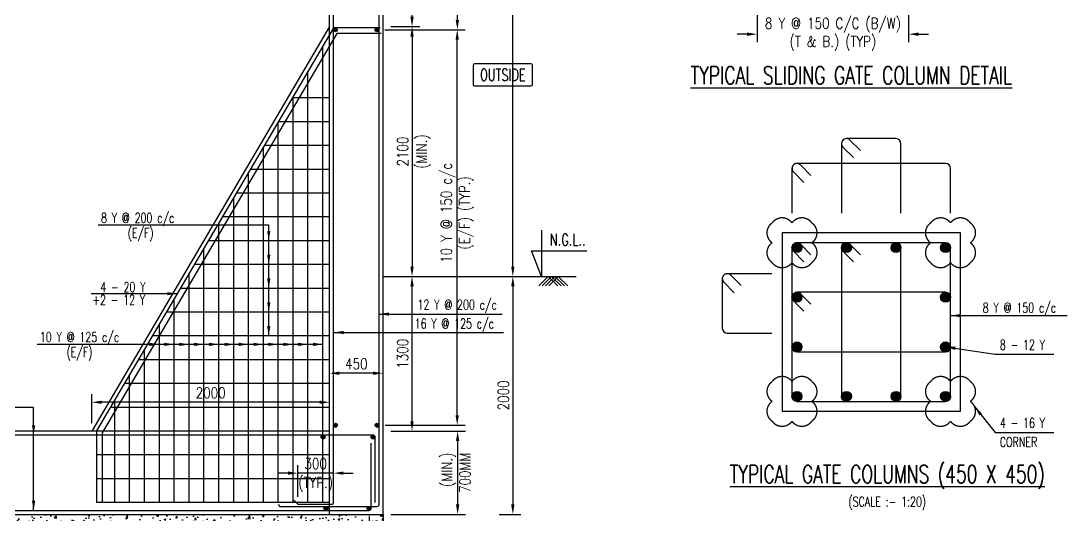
# Model space of a CAD drawing. Extents: x 345615 to 1272425, y -526289 to -156124.
# Drawn here: x 685541 to 711939, y -317632 to -305173 of the extents above; entities that cross this region are included whole.
import ezdxf
from ezdxf.enums import TextEntityAlignment as Align
from ezdxf.lldxf.tags import DXFTag

# ---------------------------------------------------------------- set-up
doc = ezdxf.new("R2010")
doc.units = 0
doc.header["$LTSCALE"] = 500
doc.header["$MEASUREMENT"] = 0
doc.header["$PDMODE"] = 35
doc.header["$PDSIZE"] = -15
doc.layers.get('DEFPOINTS').update_dxf_attribs({"color": 4})
for name, color, linetype in [('NO. BEAM', 3, 'Continuous'), ('S- PILE CAP', 4, 'Continuous'), ('S-CLOUD', 7, 'Continuous'), ('S-COLUMN', 1, 'Continuous'), ('S-DIM-1', 5, 'Continuous'), ('S-DIMANTION', 5, 'Continuous'), ('S-FOOTING', 4, 'Continuous'), ('S-LEVEL SECTION', 3, 'Continuous'), ('S-PCC', 9, 'Continuous'), ('S-REINFORCEMENT', 6, 'Continuous'), ('S-RETAINING WALL', 6, 'Continuous'), ('S-STIRUPS)', 3, 'Continuous'), ('S-TEXT', 2, 'Continuous'), ('S-TEXT-1', 4, 'Continuous'), ('S-TITIL', 6, 'Continuous'), ('TITLE', 4, 'Continuous')]:
    doc.layers.add(name, color=color, linetype=linetype)
doc.styles.add('ROMANS', font='simplex.shx', dxfattribs={"width": 0.8, "height": 275, "bigfont": 'bigfont.shx'})
tags = doc.linetypes.add('HIDDEN', pattern=[0.375, 0.25, -0.125]).pattern_tags.tags
tags[6:7] = [DXFTag(74, 4), DXFTag(75, 0), DXFTag(340, '0'), DXFTag(46, 1.0), DXFTag(50, 0.0), DXFTag(44, 0.0), DXFTag(45, 0.0)]
tags[4:5] = [DXFTag(74, 4), DXFTag(75, 0), DXFTag(340, '0'), DXFTag(46, 1.0), DXFTag(50, 0.0), DXFTag(44, 0.0), DXFTag(45, 0.0)]
doc.dimstyles.new('dim10', dxfattribs={"dimtxt": 250, "dimasz": 250, "dimexe": 200, "dimexo": 200, "dimgap": 100, "dimtad": 1, "dimdec": 0, "dimlfac": 0.1, "dimzin": 0, "dimdsep": 46, "dimtxsty": 'ROMANS', "dimcen": 0, "dimclrd": 5, "dimclre": 5, "dimclrt": 4, "dimadec": 0, "dimazin": 0, "dimtfac": 1, "dimtdec": 0, "dimtix": 1, "dimtofl": 0, "dimtmove": 2, "dimatfit": 3, "dimfxl": 0, "dimtolj": 1, "dimtzin": 0, "dimlwd": -1, "dimlwe": -1, "dimarcsym": 0})
doc.dimstyles.new('dim100', dxfattribs={"dimtxt": 250, "dimasz": 250, "dimexe": 200, "dimexo": 200, "dimgap": 100, "dimtad": 1, "dimdec": 0, "dimzin": 0, "dimdsep": 46, "dimtxsty": 'ROMANS', "dimcen": 0, "dimclrd": 5, "dimclre": 5, "dimclrt": 4, "dimadec": 0, "dimazin": 0, "dimtfac": 1, "dimtdec": 0, "dimtix": 1, "dimtofl": 0, "dimtmove": 2, "dimatfit": 3, "dimfxl": 0, "dimtolj": 1, "dimtzin": 0, "dimlwd": -1, "dimlwe": -1, "dimarcsym": 0})
doc.dimstyles.new('dim33.33', dxfattribs={"dimtxt": 250, "dimasz": 250, "dimexe": 200, "dimexo": 200, "dimgap": 100, "dimtad": 1, "dimdec": 0, "dimlfac": 0.333331, "dimzin": 0, "dimdsep": 46, "dimtxsty": 'ROMANS', "dimcen": 0, "dimclrd": 5, "dimclre": 5, "dimclrt": 4, "dimadec": 0, "dimazin": 0, "dimtfac": 1, "dimtdec": 0, "dimtix": 1, "dimtofl": 0, "dimtmove": 2, "dimatfit": 3, "dimfxl": 0, "dimtolj": 1, "dimtzin": 0, "dimlwd": -1, "dimlwe": -1, "dimarcsym": 0})

# ---------------------------------------------------------------- blocks, each defined once
blk = doc.blocks.new('*D300')
at = {"layer": 'DEFPOINTS', "color": 0, "ltscale": 0.3}
for p in [(704116, -303910), (707941, -303910), (707941, -305507)]:
    blk.add_point(p, dxfattribs=at)
at = {"layer": 'S-DIMANTION', "color": 5, "ltscale": 0.3}
for p, q in [((704116, -304110), (704116, -305707)), ((707941, -304110), (707941, -305707)), ((703866, -305507), (703616, -305507)), ((708191, -305507), (708441, -305507))]:
    blk.add_line(p, q, dxfattribs=at)
for points in [[(703866, -305465), (703866, -305549), (704116, -305507)], [(708191, -305465), (708191, -305549), (707941, -305507)]]:
    blk.add_solid(points, dxfattribs=at)
at = {"layer": 'S-DIMANTION', "color": 4, "ltscale": 0.3, "insert": (706029, -305507), "char_height": 275, "attachment_point": 5, "style": 'ROMANS'}
blk.add_mtext('\\A1;{\\W0.8;8 Y @ 150 C/C (B/W)\\P{\\W0.8;(T & B.) (TYP)}}', dxfattribs=at)
blk = doc.blocks.new('*D317')
at = {"layer": 'DEFPOINTS', "color": 0}
for p in [(694528, -292966, 0), (696554, -292966), (694523, -305396, 0)]:
    blk.add_point(p, dxfattribs=at)
at = {"layer": 'S-DIM-1', "color": 5}
for p, q in [((694728, -292966), (696754, -292966)), ((694723, -305396), (696754, -305396))]:
    blk.add_line(p, q, dxfattribs=at)
at = {"layer": 'S-DIM-1', "color": 5, "lineweight": -3}
blk.add_line((696554, -305146), (696554, -293216), dxfattribs=at)
at = {"layer": 'S-DIM-1', "color": 5}
for points in [[(696512, -293216), (696596, -293216), (696554, -292966)], [(696512, -305146), (696596, -305146), (696554, -305396)]]:
    blk.add_solid(points, dxfattribs=at)
at = {"layer": 'S-DIM-1', "color": 4, "insert": (696554, -300888), "char_height": 275, "attachment_point": 5, "rotation": 90, "style": 'ROMANS'}
blk.add_mtext('\\A1;{8 Y @ 200 c/c\\P(E/F) (TYP.)}', dxfattribs=at)
blk = doc.blocks.new('*D318')
at = {"layer": 'DEFPOINTS', "color": 0}
for p in [(682928, -317466, -19), (694328, -317466, -19), (694328, -319085)]:
    blk.add_point(p, dxfattribs=at)
at = {"layer": 'S-DIM-1', "color": 5}
for p, q in [((682928, -317666), (682928, -319285)), ((694328, -317666), (694328, -319285)), ((683178, -319085), (694078, -319085))]:
    blk.add_line(p, q, dxfattribs=at)
for points in [[(683178, -319044), (683178, -319127), (682928, -319085)], [(694078, -319044), (694078, -319127), (694328, -319085)]]:
    blk.add_solid(points, dxfattribs=at)
at = {"layer": 'S-DIM-1', "color": 4, "insert": (688628, -319085), "char_height": 275, "attachment_point": 5, "style": 'ROMANS'}
blk.add_mtext('\\A1;10 Y @ 200 c/c\\P(T&B)', dxfattribs=at)
blk = doc.blocks.new('*D320')
at = {"layer": 'DEFPOINTS', "color": 0}
for p in [(694678, -293316, 0), (697953, -293316), (696457, -311616, 0)]:
    blk.add_point(p, dxfattribs=at)
at = {"layer": 'S-DIM-1', "color": 5}
for p, q in [((694878, -293316), (698153, -293316)), ((696657, -311616), (698153, -311616))]:
    blk.add_line(p, q, dxfattribs=at)
at = {"layer": 'S-DIM-1', "color": 5, "lineweight": -3}
blk.add_line((697953, -311366), (697953, -293566), dxfattribs=at)
at = {"layer": 'S-DIM-1', "color": 5}
for points in [[(697911, -293566), (697995, -293566), (697953, -293316)], [(697911, -311366), (697995, -311366), (697953, -311616)]]:
    blk.add_solid(points, dxfattribs=at)
at = {"layer": 'S-DIM-1', "color": 4, "insert": (697953, -299860), "char_height": 275, "attachment_point": 5, "rotation": 90, "style": 'ROMANS'}
blk.add_mtext('\\A1;6100\\P(MAX.)', dxfattribs=at)
blk = doc.blocks.new('*D322')
at = {"layer": 'DEFPOINTS', "color": 0}
for p in [(692528, -316575), (693428, -317215), (692528, -317376)]:
    blk.add_point(p, dxfattribs=at)
at = {"layer": 'S-DIM-1', "color": 5}
for p, q in [((692528, -317176), (692528, -316375)), ((693428, -317015), (693428, -316375))]:
    blk.add_line(p, q, dxfattribs=at)
at = {"layer": 'S-DIM-1', "color": 5, "lineweight": -3}
for p, q in [((692278, -316575), (692028, -316575)), ((693428, -316575), (692528, -316575)), ((693678, -316575), (693928, -316575))]:
    blk.add_line(p, q, dxfattribs=at)
at = {"layer": 'S-DIM-1', "color": 5}
for points in [[(692278, -316533), (692278, -316617), (692528, -316575)], [(693678, -316533), (693678, -316617), (693428, -316575)]]:
    blk.add_solid(points, dxfattribs=at)
at = {"layer": 'S-DIM-1', "color": 4, "char_height": 275, "style": 'ROMANS'}
for s, insert, attachment_point in [('\\A1;300', (692978, -316475), 8), ('\\A1;(TYP.)', (692978, -316675), 2)]:
    blk.add_mtext(s, dxfattribs=dict(at, insert=insert, attachment_point=attachment_point))
blk = doc.blocks.new('*D323')
at = {"layer": 'DEFPOINTS', "color": 0}
for p in [(693328, -314057), (693328, -314431), (694678, -314451)]:
    blk.add_point(p, dxfattribs=at)
at = {"layer": 'S-DIM-1', "color": 5}
for p, q in [((693328, -314231), (693328, -313857)), ((694678, -314251), (694678, -313857))]:
    blk.add_line(p, q, dxfattribs=at)
at = {"layer": 'S-DIM-1', "color": 5, "lineweight": -3}
blk.add_line((694428, -314057), (693578, -314057), dxfattribs=at)
at = {"layer": 'S-DIM-1', "color": 5}
for points in [[(693578, -314015), (693578, -314098), (693328, -314057)], [(694428, -314015), (694428, -314098), (694678, -314057)]]:
    blk.add_solid(points, dxfattribs=at)
at = {"layer": 'S-DIM-1', "color": 4, "insert": (694003, -313819), "char_height": 275, "attachment_point": 5, "style": 'ROMANS'}
blk.add_mtext('\\A1;450', dxfattribs=at)
blk = doc.blocks.new('*D327')
at = {"layer": 'DEFPOINTS', "color": 0}
for p in [(694678, -305316, 0), (694678, -311616, 0), (695410, -311616)]:
    blk.add_point(p, dxfattribs=at)
at = {"layer": 'S-DIM-1', "color": 5}
for p, q in [((694878, -305316), (695610, -305316)), ((694878, -311616), (695610, -311616))]:
    blk.add_line(p, q, dxfattribs=at)
at = {"layer": 'S-DIM-1', "color": 5, "lineweight": -3}
blk.add_line((695410, -305566), (695410, -311366), dxfattribs=at)
at = {"layer": 'S-DIM-1', "color": 5}
for points in [[(695368, -305566), (695452, -305566), (695410, -305316)], [(695368, -311366), (695452, -311366), (695410, -311616)]]:
    blk.add_solid(points, dxfattribs=at)
at = {"layer": 'S-DIM-1', "color": 4, "char_height": 275, "rotation": 90, "style": 'ROMANS'}
for s, insert, attachment_point in [('\\A1;2100', (695310, -308466), 8), ('\\A1;(MIN.)', (695510, -308466), 2)]:
    blk.add_mtext(s, dxfattribs=dict(at, insert=insert, attachment_point=attachment_point))
blk = doc.blocks.new('*D328')
at = {"layer": 'DEFPOINTS', "color": 0}
for p in [(695410, -315516, 0), (694678, -317616, 0), (696560, -317616)]:
    blk.add_point(p, dxfattribs=at)
at = {"layer": 'S-DIM-1', "color": 5}
for p, q in [((695610, -315516), (696760, -315516)), ((694878, -317616), (696760, -317616))]:
    blk.add_line(p, q, dxfattribs=at)
at = {"layer": 'S-DIM-1', "color": 5, "lineweight": -3}
blk.add_line((696560, -315766), (696560, -317366), dxfattribs=at)
at = {"layer": 'S-DIM-1', "color": 5}
for points in [[(696518, -315766), (696602, -315766), (696560, -315516)], [(696518, -317366), (696602, -317366), (696560, -317616)]]:
    blk.add_solid(points, dxfattribs=at)
at = {"layer": 'S-DIM-1', "color": 4, "insert": (696516, -316566), "char_height": 275, "attachment_point": 5, "rotation": 90, "style": 'ROMANS'}
blk.add_mtext('\\A1; (MIN.)\\P700MM ', dxfattribs=at)
blk = doc.blocks.new('*D329')
at = {"layer": 'DEFPOINTS', "color": 0}
for p in [(697405, -311616), (697405, -317616), (697953, -317616)]:
    blk.add_point(p, dxfattribs=at)
at = {"layer": 'S-DIM-1', "color": 5}
for p, q in [((697605, -311616), (698153, -311616)), ((697605, -317616), (698153, -317616))]:
    blk.add_line(p, q, dxfattribs=at)
at = {"layer": 'S-DIM-1', "color": 5, "lineweight": -3}
blk.add_line((697953, -311866), (697953, -317366), dxfattribs=at)
at = {"layer": 'S-DIM-1', "color": 5}
for points in [[(697911, -311866), (697995, -311866), (697953, -311616)], [(697911, -317366), (697995, -317366), (697953, -317616)]]:
    blk.add_solid(points, dxfattribs=at)
at = {"layer": 'S-DIM-1', "color": 4, "insert": (697716, -314616), "char_height": 275, "attachment_point": 5, "rotation": 90, "style": 'ROMANS'}
blk.add_mtext('\\A1;2000', dxfattribs=at)
blk = doc.blocks.new('*D330')
at = {"layer": 'DEFPOINTS', "color": 0}
for p in [(694678, -299316, 0), (695410, -299316), (694678, -305316, 0)]:
    blk.add_point(p, dxfattribs=at)
at = {"layer": 'S-DIM-1', "color": 5}
for p, q in [((694878, -299316), (695610, -299316)), ((694878, -305316), (695610, -305316))]:
    blk.add_line(p, q, dxfattribs=at)
at = {"layer": 'S-DIM-1', "color": 5, "lineweight": -3}
blk.add_line((695410, -305066), (695410, -299566), dxfattribs=at)
at = {"layer": 'S-DIM-1', "color": 5}
for points in [[(695368, -299566), (695452, -299566), (695410, -299316)], [(695368, -305066), (695452, -305066), (695410, -305316)]]:
    blk.add_solid(points, dxfattribs=at)
at = {"layer": 'S-DIM-1', "color": 4, "char_height": 275, "rotation": 90, "style": 'ROMANS'}
for s, insert, attachment_point in [('\\A1;2000', (695310, -302316), 8), ('\\A1;(MIN.)', (695510, -302316), 2)]:
    blk.add_mtext(s, dxfattribs=dict(at, insert=insert, attachment_point=attachment_point))
blk = doc.blocks.new('*D271')
at = {"layer": 'DEFPOINTS', "color": 0}
for p in [(687328, -314788), (687328, -315516), (693328, -315516)]:
    blk.add_point(p, dxfattribs=at)
at = {"layer": 'S-DIM-1', "color": 5}
for p, q in [((687328, -315316), (687328, -314588)), ((693328, -315316), (693328, -314588))]:
    blk.add_line(p, q, dxfattribs=at)
at = {"layer": 'S-DIM-1', "color": 5, "lineweight": -3}
blk.add_line((693078, -314788), (687578, -314788), dxfattribs=at)
at = {"layer": 'S-DIM-1', "color": 5}
for points in [[(687578, -314746), (687578, -314829), (687328, -314788)], [(693078, -314746), (693078, -314829), (693328, -314788)]]:
    blk.add_solid(points, dxfattribs=at)
at = {"layer": 'S-DIM-1', "color": 4, "insert": (690328, -314550), "char_height": 275, "attachment_point": 5, "style": 'ROMANS'}
blk.add_mtext('\\A1;2000', dxfattribs=at)
blk = doc.blocks.new('*D272')
at = {"layer": 'DEFPOINTS', "color": 0}
for p in [(694678, -311616), (695410, -311616), (694678, -315516)]:
    blk.add_point(p, dxfattribs=at)
at = {"layer": 'S-DIM-1', "color": 5}
for p, q in [((694878, -311616), (695610, -311616)), ((694878, -315516), (695610, -315516))]:
    blk.add_line(p, q, dxfattribs=at)
at = {"layer": 'S-DIM-1', "color": 5, "lineweight": -3}
blk.add_line((695410, -315266), (695410, -311866), dxfattribs=at)
at = {"layer": 'S-DIM-1', "color": 5}
for points in [[(695368, -311866), (695452, -311866), (695410, -311616)], [(695368, -315266), (695452, -315266), (695410, -315516)]]:
    blk.add_solid(points, dxfattribs=at)
at = {"layer": 'S-DIM-1', "color": 4, "insert": (695172, -313566), "char_height": 275, "attachment_point": 5, "rotation": 90, "style": 'ROMANS'}
blk.add_mtext('\\A1;1300', dxfattribs=at)
blk = doc.blocks.new('*D277')
at = {"layer": 'DEFPOINTS', "color": 0}
for p in [(694523, -305396, 0), (696550, -305396), (694528, -315366, 0)]:
    blk.add_point(p, dxfattribs=at)
at = {"layer": 'S-DIM-1', "color": 5}
for p, q in [((694723, -305396), (696750, -305396)), ((694728, -315366), (696750, -315366))]:
    blk.add_line(p, q, dxfattribs=at)
at = {"layer": 'S-DIM-1', "color": 5, "lineweight": -3}
blk.add_line((696550, -315116), (696550, -305646), dxfattribs=at)
at = {"layer": 'S-DIM-1', "color": 5}
for points in [[(696508, -305646), (696591, -305646), (696550, -305396)], [(696508, -315116), (696591, -315116), (696550, -315366)]]:
    blk.add_solid(points, dxfattribs=at)
at = {"layer": 'S-DIM-1', "color": 4, "insert": (696550, -310014), "char_height": 275, "attachment_point": 5, "rotation": 90, "style": 'ROMANS'}
blk.add_mtext('\\A1;{10 Y @ 150 c/c\\P(E/F) (TYP.)}', dxfattribs=at)

msp = doc.modelspace()

# ---------------------------------------------------------------- hatches: boundary and pattern name
at = {"layer": 'S-PCC', "linetype": 'ByBlock'}
h = msp.add_hatch(dxfattribs=at)
h.set_pattern_fill('AR-CONC,_O', color=256, scale=66.666667)
h.set_pattern_definition([(50, (-16408029.78, 93711.07), (478.173455, -41.834757), [50, -550]), (355, (-16408029.8, 93711.07), (-92.500889, 501.461422), [40, -440]), (100.4514445, (-16407989.93, 93707.6), (385.672564, 459.626661), [42.493461, -467.428075]), (46.1842, (-16408029.8, 93844.4), (711.49422, -110.346187), [75, -825]), (96.6356355, (-16407970.5, 93835.2), (623.107964, 649.4124), [63.740228, -701.142507]), (351.184164, (-16408029.8, 93844.4), (623.107963, 649.4124), [60, -660]), (21, (-16407963.1, 93811.07), (397.938035, -268.412594), [50, -550]), (326, (-16407963.1, 93811.07), (162.210221, 483.433363), [40, -440]), (71.4514447, (-16407929.95, 93788.7), (560.148251, 215.020769), [42.49346, -467.428075]), (37.5, (-16408029.78, 93711.07), (8.1065702, 221.9292359), [0, -434.6666667, 0, -446.6666667, 0, -441.6666667]), (7.5, (-16408029.78, 93711.07), (175.3796916, 262.9411413), [0, -254.6666667, 0, -424.6666667, 0, -168.3333333]), (327.5, (-16408178.44, 93711.07), (355.8816241, -15.0365812), [0, -166.6666667, 0, -520, 0, -690]), (317.5, (-16408245.1, 93711.07), (388.7907796, 66.736655), [0, -216.6666667, 0, -345.3333333, 0, -490])])
h.paths.add_polyline_path([(683577.65, -318066.15), (683577.65, -317616.15), (694677.65, -317616.15), (694677.65, -318066.15)])

# ---------------------------------------------------------------- linework, layer by layer
at = {"color": 1}
msp.add_line((694677.65, -311616.15, 9.84), (699551.229, -311616.15, 9.84), dxfattribs=at)
at = {"layer": 'NO. BEAM', "color": 7, "elevation": 39.097}
msp.add_lwpolyline([(698409.273, -306253.326), (696989.273, -306253.326, 0.414213562), (696949.273, -306293.326), (696949.273, -306773.326, 0.414213562), (696989.273, -306813.326), (698409.273, -306813.326, 0.414213562), (698449.273, -306773.326), (698449.273, -306293.326, 0.414213562)], format="xyb", close=True, dxfattribs=at)
at = {"layer": 'S- PILE CAP', "color": 8, "linetype": 'HIDDEN', "ltscale": 1500}
for p, q in [((693327.65, -315516.15, 9.84), (687327.65, -315516.15, 9.84)), ((693327.65, -317616.15, 9.84), (693327.65, -315516.15, 9.84)), ((693327.65, -316116.15, 9.84), (687443.668, -316116.15, 9.84)), ((693327.65, -316716.15, 9.84), (687443.668, -316716.15, 9.84)), ((693327.65, -317316.15, 9.84), (687443.668, -317316.15, 9.84))]:
    msp.add_line(p, q, dxfattribs=at)
at = {"layer": 'S- PILE CAP', "color": 8, "linetype": 'HIDDEN', "ltscale": 1500, "elevation": 9.84}
msp.add_lwpolyline([(693327.65, -315516.15), (693327.65, -305316.15)], dxfattribs=at)
at = {"layer": 'S-CLOUD', "const_width": 33.333, "elevation": 58.383}
for points in [[(705497.151, -310266.02, 0.52056705), (704997.151, -310266.02, 0.52056705), (704497.153, -310266.021, 0.52056705), (704497.153, -310766.021, 0.52056705), (704497.166, -311266.008, 0.52056705), (704997.166, -311266.008, 0.52056705), (705497.151, -311265.993, 0.52056705), (705497.151, -310765.993, 0.52056705)], [(708497.154, -310266.02, -0.52056705), (708997.154, -310266.02, -0.52056705), (709497.153, -310266.021, -0.52056705), (709497.153, -310766.021, -0.52056705), (709497.14, -311266.008, -0.52056705), (708997.14, -311266.008, -0.52056705), (708497.154, -311265.993, -0.52056705), (708497.154, -310765.993, -0.52056705)], [(705497.151, -315266.02, -0.52056705), (704997.151, -315266.02, -0.52056705), (704497.153, -315266.018, -0.52056705), (704497.153, -314766.018, -0.52056705), (704497.166, -314266.032, -0.52056705), (704997.166, -314266.032, -0.52056705), (705497.151, -314266.046, -0.52056705), (705497.151, -314766.046, -0.52056705)], [(708497.154, -315266.02, 0.52056705), (708997.154, -315266.02, 0.52056705), (709497.153, -315266.018, 0.52056705), (709497.153, -314766.018, 0.52056705), (709497.14, -314266.032, 0.52056705), (708997.14, -314266.032, 0.52056705), (708497.154, -314266.046, 0.52056705), (708497.154, -314766.046, 0.52056705)]]:
    msp.add_lwpolyline(points, format="xyb", close=True, dxfattribs=at)
at = {"layer": 'S-COLUMN', "color": 4, "ltscale": 5, "elevation": 9.84}
msp.add_lwpolyline([(704747.153, -310516.02), (704747.153, -315016.02), (709247.153, -315016.02), (709247.153, -310516.02)], close=True, dxfattribs=at)
at = {"layer": 'S-FOOTING'}
for p, q in [((687327.65, -315516.15, 9.84), (682677.65, -315516.15, 9.84)), ((683577.65, -317616.15, 9.84), (694677.65, -317616.15, 9.84))]:
    msp.add_line(p, q, dxfattribs=at)
at = {"layer": 'S-LEVEL SECTION', "elevation": 9.84}
msp.add_lwpolyline([(698678.079, -310445.751), (698678.079, -311616.15), (698428.079, -310966.15), (699821.81, -310966.15)], dxfattribs=at)
at = {"layer": 'S-PCC', "elevation": 9.84}
for points in [[(699085.587, -311854.799), (698846.939, -311616.15), (698608.29, -311854.799)], [(699169.962, -311854.799), (698931.314, -311616.15), (698692.665, -311854.799)], [(699254.337, -311854.799), (699015.689, -311616.15), (698777.04, -311854.799)], [(699338.712, -311854.799), (699100.064, -311616.15), (698861.415, -311854.799)]]:
    msp.add_lwpolyline(points, dxfattribs=at)
msp.add_lwpolyline([(683577.65, -318066.15), (683577.65, -317616.15), (694677.65, -317616.15), (694677.65, -318066.15)], close=True, dxfattribs=at)
at = {"layer": 'S-REINFORCEMENT', "color": 8, "ltscale": 10}
for p, q in [((693327.65, -307116.15, 9.84), (692384.844, -307116.15, 9.84)), ((693327.65, -307716.15, 9.84), (692031.903, -307716.15, 9.84)), ((693327.65, -308316.15, 9.84), (691678.962, -308316.15, 9.84)), ((693327.65, -308916.15, 9.84), (691326.021, -308916.15, 9.84)), ((693327.65, -309516.15, 9.84), (690973.08, -309516.15, 9.84)), ((693327.65, -310116.15, 9.84), (690620.139, -310116.15, 9.84)), ((693327.65, -310716.15, 9.84), (690267.197, -310716.15, 9.84)), ((693327.65, -311316.15, 9.84), (689914.256, -311316.15, 9.84)), ((693327.65, -311916.15, 9.84), (689561.315, -311916.15, 9.84)), ((693327.65, -312516.15, 9.84), (689208.374, -312516.15, 9.84)), ((693327.65, -313116.15, 9.84), (688855.433, -313116.15, 9.84)), ((693327.65, -313716.15, 9.84), (688502.491, -313716.15, 9.84)), ((693327.65, -314316.15, 9.84), (688149.55, -314316.15, 9.84)), ((693327.65, -314916.15, 9.84), (687796.609, -314916.15, 9.84))]:
    msp.add_line(p, q, dxfattribs=at)
at = {"layer": 'S-REINFORCEMENT', "color": 5, "ltscale": 10, "elevation": 9.84}
for points in [[(692027.65, -317366.15), (692077.65, -317416.15), (694527.65, -317416.15, 0.414213562), (694577.65, -317366.15), (694577.65, -292925.105, 0.414213562), (694527.65, -292875.105), (694237.15, -292875.105)], [(692427.65, -317260.875), (692527.65, -317360.875), (693390.15, -317360.875, 0.414213562), (693427.65, -317323.375), (693427.65, -299432.904, -0.414213562), (693477.65, -299382.904), (694219.005, -299382.904)], [(694608.873, -305343.381), (693449.098, -305343.381, 0.265773208), (693416.775, -305361.868), (687448.845, -315507.348, 0.133719584), (687443.668, -315526.362), (687443.668, -317316.15)], [(694477.65, -317316.15), (694477.65, -315666.15, 0.414213562), (694427.65, -315616.15), (682827.65, -315616.15, 0.414213562), (682777.65, -315666.15), (682777.65, -317316.15)], [(682877.65, -315816.15), (682877.65, -317466.15, 0.414213562), (682927.65, -317516.15), (694327.65, -317516.15, 0.414213562), (694377.65, -317466.15), (694377.65, -315816.15)]]:
    msp.add_lwpolyline(points, format="xyb", dxfattribs=at)
at = {"layer": 'S-REINFORCEMENT', "color": 5, "ltscale": 10, "const_width": 50, "elevation": 9.84}
for points in [[(693452.65, -305396.164, 1), (693502.65, -305396.164, 1)], [(694498.189, -305396.164, 1), (694548.189, -305396.164, 1)], [(693452.65, -315366.149, 1), (693502.65, -315366.149, 1)], [(694502.65, -315366.149, 1), (694552.65, -315366.149, 1)], [(693190.8, -315666.15, 1), (693140.8, -315666.15, 1)], [(694402.65, -315666.15, -1), (694452.65, -315666.15, -1)], [(693260.641, -317466.15, -1), (693210.641, -317466.15, -1)], [(694352.65, -317466.15, -1), (694302.65, -317466.15, -1)]]:
    msp.add_lwpolyline(points, format="xyb", close=True, dxfattribs=at)
at = {"layer": 'S-REINFORCEMENT', "color": 5, "ltscale": 10, "elevation": 9.84}
msp.add_lwpolyline([(694626.714, -305493.381), (693513.442, -305493.381), (687593.668, -315556.996), (687593.668, -317316.15)], dxfattribs=at)
at = {"layer": 'S-REINFORCEMENT', "color": 8, "ltscale": 10, "elevation": 9.84}
for points in [[(693159.413, -317316.15), (693159.413, -305799.383)], [(692784.413, -317316.15), (692784.413, -306436.883)], [(692409.413, -317316.15), (692409.413, -307074.383)], [(692034.413, -317316.15), (692034.413, -307711.883)], [(691659.413, -317316.15), (691659.413, -308349.383)], [(691284.413, -317316.15), (691284.413, -308986.883)], [(690909.413, -317316.15), (690909.413, -309624.383)], [(690534.413, -317316.15), (690534.413, -310261.883)], [(690159.413, -317316.15), (690159.413, -310899.383)], [(689784.413, -317316.15), (689784.413, -311536.883)], [(689409.413, -317316.15), (689409.413, -312174.383)], [(689034.413, -317316.15), (689034.413, -312811.883)], [(688659.413, -317316.15), (688659.413, -313449.383)], [(688284.413, -317316.15), (688284.413, -314086.883)], [(687909.413, -317316.15), (687909.413, -314724.383)]]:
    msp.add_lwpolyline(points, dxfattribs=at)
at = {"layer": 'S-REINFORCEMENT', "color": 8, "const_width": 125, "elevation": 9.84}
for points in [[(705122.151, -310828.508, -1), (705122.151, -310953.508, -1)], [(706372.152, -310828.508, 1), (706372.152, -310953.508, 1)], [(707622.153, -310828.508, 1), (707622.153, -310953.508, 1)], [(708872.154, -310828.508, 1), (708872.154, -310953.508, 1)], [(705122.151, -312203.516, 1), (705122.151, -312078.516, 1)], [(708872.154, -312203.516, -1), (708872.154, -312078.516, -1)], [(705122.151, -313453.524, 1), (705122.151, -313328.524, 1)], [(708872.154, -313453.524, -1), (708872.154, -313328.524, -1)], [(705122.151, -314703.532, 1), (705122.151, -314578.532, 1)], [(706372.152, -314703.532, -1), (706372.152, -314578.532, -1)], [(707622.153, -314703.532, -1), (707622.153, -314578.532, -1)], [(708872.154, -314703.532, -1), (708872.154, -314578.532, -1)]]:
    msp.add_lwpolyline(points, format="xyb", close=True, dxfattribs=at)
at = {"layer": 'S-REINFORCEMENT', "color": 5, "ltscale": 10}
for centre in [(693477.65, -305396.164, 9.84), (694523.189, -305396.164, 9.84), (693477.65, -315366.149, 9.84), (694527.65, -315366.149, 9.84), (693165.8, -315666.15, 9.84), (694427.65, -315666.15, 9.84), (693235.641, -317466.15, 9.84), (694327.65, -317466.15, 9.84)]:
    msp.add_circle(centre, 50, dxfattribs=at)
at = {"layer": 'S-REINFORCEMENT', "color": 8}
for centre in [(705122.151, -310891.008, 9.84), (706372.152, -310891.008, 9.84), (707622.153, -310891.008, 9.84), (708872.154, -310891.008, 9.84), (705122.151, -312141.016, 9.84), (708872.154, -312141.016, 9.84), (705122.151, -313391.024, 9.84), (708872.154, -313391.024, 9.84), (705122.151, -314641.032, 9.84), (706372.152, -314641.032, 9.84), (707622.153, -314641.032, 9.84), (708872.154, -314641.032, 9.84)]:
    msp.add_circle(centre, 125, dxfattribs=at)
at = {"layer": 'S-RETAINING WALL', "color": 4, "elevation": 9.84}
for points in [[(694677.65, -317616.15), (694677.65, -292716.15)], [(693327.65, -305316.15), (693327.65, -299316.15)], [(693327.65, -305316.15), (687327.65, -315516.15)]]:
    msp.add_lwpolyline(points, dxfattribs=at)
at = {"layer": 'S-STIRUPS)', "color": 8, "elevation": 9.84}
for points in [[(707747.153, -310016.02), (707747.153, -308266.021, 0.414213562), (707622.153, -308141.021), (706372.154, -308141.019, 0.668179418), (706283.762, -308354.405), (706548.929, -308619.573)], [(706725.706, -308442.797), (706460.54, -308177.629, 0.668179418), (706247.153, -308266.019), (706247.153, -310016.02)], [(708997.153, -310016.02), (708997.153, -308891.021, 0.414213562), (708872.153, -308766.021), (705122.154, -308766.02, 0.668179418), (705033.762, -308979.405), (705298.928, -309244.574)], [(705475.706, -309067.798), (705210.539, -308802.629, 0.668179418), (704997.153, -308891.02), (704997.153, -310016.02)], [(705475.706, -311067.787), (705210.539, -310802.618, 0.668179418), (704997.153, -310891.008), (704997.152, -314641.03, 0.414213562), (705122.152, -314766.03), (708872.153, -314766.031, 0.414213562), (708997.153, -314641.031), (708997.153, -310891.009, 0.414213562), (708872.153, -310766.009), (705122.154, -310766.008, 0.668179418), (705033.762, -310979.394), (705298.928, -311244.563)], [(706725.706, -311067.787), (706460.54, -310802.618, 0.668179418), (706247.153, -310891.008), (706247.153, -314641.03, 0.414213562), (706372.153, -314766.03), (707622.153, -314766.032, 0.414213562), (707747.153, -314641.032), (707747.153, -310891.01, 0.414213562), (707622.153, -310766.01), (706372.155, -310766.008, 0.668179418), (706283.762, -310979.394), (706548.929, -311244.563)], [(703717.562, -311848.054), (703452.395, -311582.885, 0.668179418), (703239.009, -311671.275), (703239.007, -312921.283, 0.414213562), (703364.007, -313046.283), (704489.008, -313046.284)], [(704489.008, -311546.277), (703364.01, -311546.275, 0.668179418), (703275.618, -311759.661), (703540.784, -312024.83)], [(705475.706, -312317.795), (705210.539, -312052.626, 0.668179418), (704997.153, -312141.016), (704997.151, -313391.024, 0.414213562), (705122.151, -313516.024), (708872.149, -313516.025, 0.414213562), (708997.149, -313391.025), (708997.15, -312141.018, 0.414213562), (708872.15, -312016.018), (705122.154, -312016.016, 0.668179418), (705033.762, -312229.402), (705298.928, -312494.571)]]:
    msp.add_lwpolyline(points, format="xyb", dxfattribs=at)

# ---------------------------------------------------------------- texts
at = {"layer": 'S-LEVEL SECTION', "style": 'ROMANS', "width": 0.7}
msp.add_text('N.G.L..', height=300, dxfattribs=at).set_placement((698887.546, -310688.597, 39.097), align=Align.MIDDLE_LEFT)
at = {"layer": 'S-TEXT', "style": 'ROMANS', "width": 0.7}
msp.add_text('(SCALE :- 1:20)', height=250, dxfattribs=at).set_placement((707402.012, -317294.398, 9.84), align=Align.MIDDLE_CENTER)
at = {"layer": 'S-TEXT-1', "style": 'ROMANS', "width": 0.7}
for s, p in [('8 Y @ 200 c/c', (687560.93, -310140.184, 9.84)), ('(E/F) ', (688235.731, -310519.446, 9.84)), ('4 - 20 Y', (687544.58, -311883.378, -10.872)), ('+2 - 12 Y', (687340.816, -312208.39, -10.872)), ('12 Y @ 200 c/c', (695547.788, -312327.972, 9.84)), ('8 Y @ 150 c/c', (709810.166, -312403.193, 9.84)), ('16 Y @ 125 c/c', (695476.032, -312803.861, 9.84)), ('10 Y @ 125 c/c', (686018.044, -313143.417, 9.84)), ('8 - 12 Y', (710241.79, -313338.176, 53.852)), ('(E/F) ', (686692.844, -313522.679, 9.84)), ('4 - 16 Y', (710241.79, -315309.456, 53.852)), ('CORNER', (710241.79, -315789.456, 53.852))]:
    msp.add_text(s, height=250, dxfattribs=at).set_placement(p, align=Align.MIDDLE_LEFT)
at = {"layer": 'S-TITIL', "style": 'ROMANS', "width": 0.7}
for s, p in [('%%UTYPICAL SLIDING GATE COLUMN DETAIL', (706497.005, -306543.665)), ('%%UTYPICAL GATE COLUMNS (450 X 450)', (707402.012, -316599.3, 9.84))]:
    msp.add_text(s, height=450, dxfattribs=at).set_placement(p, align=Align.MIDDLE_CENTER)
at = {"layer": 'TITLE', "color": 2, "style": 'ROMANS', "width": 0.7}
msp.add_text('OUTSIDE', height=300, dxfattribs=at).set_placement((697699.273, -306533.326, 39.097), align=Align.MIDDLE_CENTER)

# ---------------------------------------------------------------- dimensions: what is measured, and where the dimension line sits
at = {"layer": 'S-DIM-1'}
for base, p1, p2, angle, text, override, picture, middle in [((696553.969, -292966.15, 9.84), (694523.189, -305396.164, 9.84), (694527.65, -292966.15, 9.84), 90, '{8 Y @ 200 c/c\\X(E/F) (TYP.)}', {"dimtxt": 250, "dimasz": 250, "dimtxsty": 'ROMANS', "dimtofl": 1, "dimtmove": 0, "dimlwd": 65533}, '*D317', (696553.969, -300888.027, 9.84)), ((697953.011, -293316.15, 9.84), (696456.888, -311616.15, 9.84), (694677.65, -293316.15, 9.84), 270, '<>\\X(MAX.)', {"dimtxt": 250, "dimasz": 250, "dimtxsty": 'ROMANS', "dimtofl": 1, "dimtmove": 0, "dimlwd": 65533}, '*D320', (697953.011, -299860.124, 9.84)), ((696549.508, -305396.164, 9.84), (694527.65, -315366.149, 9.84), (694523.189, -305396.164, 9.84), 90, '{10 Y @ 150 c/c\\X(E/F) (TYP.)}', {"dimtxt": 250, "dimasz": 250, "dimtxsty": 'ROMANS', "dimtofl": 1, "dimtmove": 0, "dimlwd": 65533}, '*D277', (696549.508, -310013.6, 9.84)), ((696559.844, -317616.15, 9.84), (695409.966, -315516.15, 9.84), (694677.65, -317616.15, 9.84), 90, ' (MIN.)\\P700MM ', {"dimtxsty": 'ROMANS', "dimtofl": 1, "dimtmove": 1, "dimlwd": 65533}, '*D328', (697009.24, -316566.15, 9.84))]:
    dim = msp.add_linear_dim(base=base, p1=p1, p2=p2, angle=angle, text=text, dimstyle='dim33.33', override=override, dxfattribs=at)
    dim.commit()
    dim.dimension.update_dxf_attribs({"geometry": picture, "text_midpoint": middle, "dimtype": 160})
for base, p1, p2, angle, text, override, picture, middle in [((695409.966, -299316.15, 9.84), (694677.65, -305316.15, 9.84), (694677.65, -299316.15, 9.84), 270, '<>\\X(MIN.)', {"dimtxt": 250, "dimasz": 250, "dimtxsty": 'ROMANS', "dimtofl": 1, "dimtmove": 0, "dimlwd": 65533}, '*D330', (695409.966, -302316.15, 9.84)), ((695409.966, -311616.15, 9.84), (694677.65, -305316.15, 9.84), (694677.65, -311616.15, 9.84), 90, '<>\\X(MIN.)', {"dimtxt": 250, "dimasz": 250, "dimtxsty": 'ROMANS', "dimtofl": 1, "dimtmove": 0, "dimlwd": 65533}, '*D327', (695409.966, -308466.15, 9.84)), ((692527.65, -316574.846, 9.84), (693427.65, -317215.169, 9.84), (692527.65, -317376.444, 9.84), 180, '<>\\X(TYP.)', {"dimtxt": 250, "dimasz": 250, "dimtofl": 1, "dimtmove": 0, "dimlwd": 65533}, '*D322', (692977.65, -316574.846, 9.84))]:
    dim = msp.add_linear_dim(base=base, p1=p1, p2=p2, angle=angle, text=text, dimstyle='dim33.33', override=override, dxfattribs=at)
    dim.commit()
    dim.dimension.update_dxf_attribs({"geometry": picture, "text_midpoint": middle})
dim = msp.add_aligned_dim(p1=(694677.65, -315516.15, 9.84), p2=(694677.65, -311616.15, 9.84), distance=-732.316, dimstyle='dim33.33', override={"dimtofl": 1, "dimtmove": 0, "dimlwd": 65533}, dxfattribs=at)
dim.commit()
dim.dimension.update_dxf_attribs({"geometry": '*D272', "text_midpoint": (695172.466, -313566.15, 9.84)})
dim = msp.add_linear_dim(base=(697953.011, -317616.15, 9.84), p1=(697404.949, -311616.15, 9.84), p2=(697404.949, -317616.15, 9.84), angle=90, dimstyle='dim33.33', override={"dimtofl": 1, "dimtmove": 0, "dimlwd": 65533}, dxfattribs=at)
dim.commit()
dim.dimension.update_dxf_attribs({"geometry": '*D329', "text_midpoint": (697715.511, -314616.15, 9.84)})
dim = msp.add_linear_dim(base=(693327.65, -314056.6, 9.84), p1=(694677.65, -314450.851, 9.84), p2=(693327.65, -314430.614, 9.84), angle=180, dimstyle='dim33.33', override={"dimtxt": 250, "dimasz": 250, "dimtxsty": 'ROMANS', "dimtofl": 1, "dimtmove": 0, "dimlwd": 65533}, dxfattribs=at)
dim.commit()
dim.dimension.update_dxf_attribs({"geometry": '*D323', "text_midpoint": (694002.65, -314056.6, 9.84), "dimtype": 160})
dim = msp.add_linear_dim(base=(687327.65, -314787.547, 9.84), p1=(693327.65, -315516.15, 9.84), p2=(687327.65, -315516.15, 9.84), dimstyle='dim33.33', override={"dimtofl": 1, "dimtmove": 0, "dimlwd": 65533}, dxfattribs=at)
dim.commit()
dim.dimension.update_dxf_attribs({"geometry": '*D271', "text_midpoint": (690327.65, -314550.047, 9.84)})
dim = msp.add_linear_dim(base=(694327.65, -319085.405, 29.257), p1=(682927.65, -317466.15, 9.84), p2=(694327.65, -317466.15, 9.84), text='10 Y @ 200 c/c\\X(T&B)', dimstyle='dim33.33', override={"dimtxt": 250, "dimasz": 250, "dimtmove": 0}, dxfattribs=at)
dim.commit()
dim.dimension.update_dxf_attribs({"geometry": '*D318', "text_midpoint": (688627.65, -319085.405, 29.257), "dimtype": 160})
at = {"layer": 'S-DIMANTION', "ltscale": 0.3}
dim = msp.add_linear_dim(base=(707940.618, -305507.165), p1=(704116.469, -303910.235), p2=(707940.618, -303910.235), text='{\\W0.8;8 Y @ 150 C/C (B/W)\\X{\\W0.8;(T & B.) (TYP)}}', dimstyle='dim33.33', dxfattribs=at)
dim.commit()
dim.dimension.update_dxf_attribs({"geometry": '*D300', "text_midpoint": (706028.543, -305507.165), "dimtype": 160})

# ---------------------------------------------------------------- leaders
at = {"color": 1}
for points in [[(691794.517, -311916.15, 9.84), (691794.517, -310325.219, 9.84), (687488.997, -310325.219, 9.84)], [(691794.517, -310716.15, 9.84), (691794.517, -310325.219, 9.84), (687488.997, -310325.219, 9.84)], [(691794.517, -312516.15, 9.84), (691794.517, -310325.219, 9.84), (687492.032, -310325.219, 9.84)], [(691794.517, -311316.15, 9.84), (691794.517, -310325.219, 9.84), (687492.032, -310325.219, 9.84)], [(691794.517, -313116.15, 9.84), (691794.517, -310325.219, 9.84), (687492.032, -310325.219, 9.84)]]:
    msp.add_leader(points, dimstyle='dim100', override={"dimgap": 100, "dimtad": 0}, dxfattribs=at)
for points, override in [([(690159.413, -313328.452, 9.84), (685949.146, -313328.452, 9.84)], {"dimtad": 0, "dimarcsym": 1}), ([(689784.413, -313328.452, 9.84), (685949.146, -313328.452, 9.84)], {"dimtad": 0, "dimarcsym": 1}), ([(689034.413, -313328.452, 9.84), (686231.269, -313328.452, 9.84)], {"dimtad": 0, "dimarcsym": 1}), ([(690534.413, -313328.452, 9.84), (686324.146, -313328.452, 9.84)], {"dimtad": 0, "dimarcsym": 1}), ([(690927.65, -313328.452, 9.84), (686549.146, -313328.452, 9.84)], {"dimtad": 0, "dimarcsym": 1}), ([(689409.413, -313328.452, 9.84), (686831.269, -313328.452, 9.84)], {"dimtad": 0, "dimarcsym": 1}), ([(691284.413, -313328.452, 9.84), (687074.146, -313328.452, 9.84)], {"dimtad": 0, "dimarcsym": 1}), ([(692409.413, -313328.452, 9.84), (687144.921, -313328.452, 9.84)], {"dimtad": 0, "dimarcsym": 1}), ([(691659.413, -313328.452, 9.84), (687449.146, -313328.452, 9.84)], {"dimtad": 0, "dimarcsym": 1}), ([(692784.413, -313328.452, 9.84), (687519.921, -313328.452, 9.84)], {"dimtad": 0, "dimarcsym": 1}), ([(692034.413, -313328.452, 9.84), (687824.146, -313328.452, 9.84)], {"dimtad": 0, "dimarcsym": 1}), ([(693159.413, -313328.452, 9.84), (687894.921, -313328.452, 9.84)], {"dimtad": 0, "dimarcsym": 1}), ([(685861.166, -315616.15, 9.84), (685861.166, -314916.96, 9.84), (683460.419, -314916.96, 9.84)], {"dimtad": 0, "dimarcsym": 1}), ([(685861.166, -317516.15, 9.84), (685861.166, -314916.96, 9.84), (683460.419, -314916.96, 9.84)], {"dimgap": 100, "dimtad": 0, "dimarcsym": 1})]:
    msp.add_leader(points, dimstyle='dim100', override=override)
at = {"layer": 'S-DIM-1'}
for points, dimstyle in [([(689482.422, -312050.268, 9.84), (687315.531, -312050.268, 9.84)], 'dim100'), ([(694577.65, -312565.187, 9.84), (697684.349, -312565.187, 9.84)], 'dim100'), ([(693435.947, -313028.861, 9.84), (697720.536, -313028.861, 9.84)], 'dim100'), ([(708872.154, -313391.024, 74.564), (710121.79, -313578.176, 74.564), (711604.062, -313578.176, 74.564)], 'dim10'), ([(709602.79, -314896.21, 74.564), (710121.79, -315549.456, 74.564), (711604.062, -315549.456, 74.564)], 'dim10')]:
    msp.add_leader(points, dimstyle=dimstyle, dxfattribs=at)
msp.add_leader([(708997.153, -312603.193, 9.84), (711938.724, -312603.193, 9.84)], dimstyle='dim100', override={"dimtad": 0}, dxfattribs=at)

doc.saveas('drawing.dxf')
